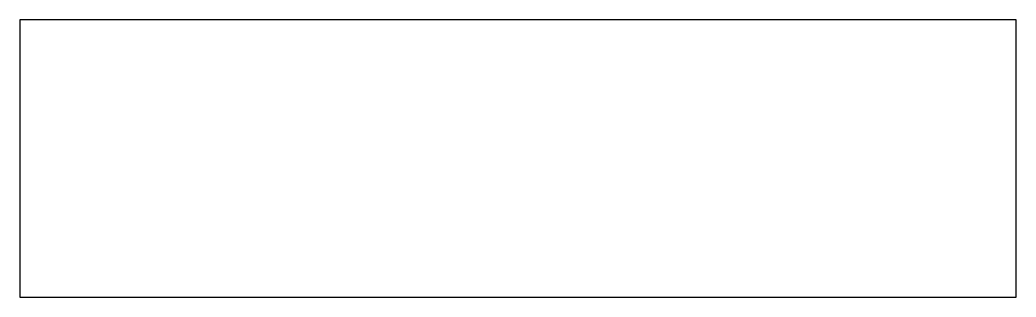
# Model space of a CAD drawing. Extents: x 0 to 2160, y 0 to 600.
import ezdxf

# ---------------------------------------------------------------- set-up
doc = ezdxf.new("R2010")
doc.units = 0
doc.layers.add('0_OUTLINE', color=7, linetype='CONTINUOUS')

msp = doc.modelspace()

# ---------------------------------------------------------------- linework, layer by layer
at = {"layer": '0_OUTLINE'}
msp.add_lwpolyline([(0, 0), (2160, 0), (2160, 600), (0, 600)], close=True, dxfattribs=at)

doc.saveas('drawing.dxf')
